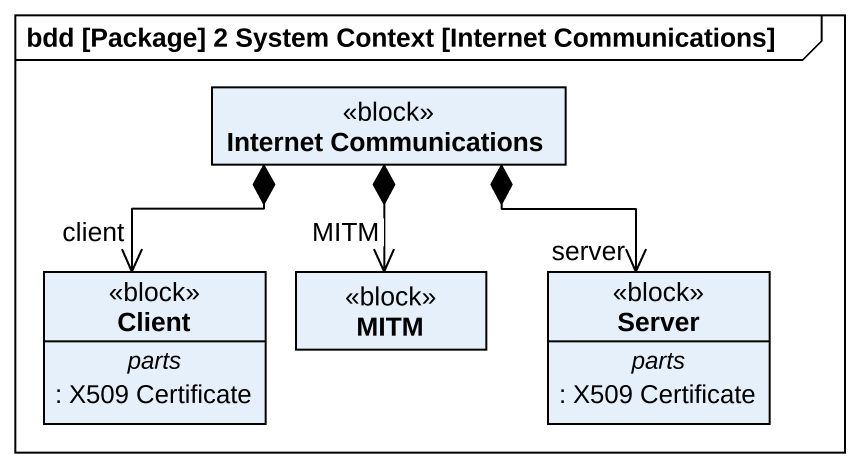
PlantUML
@startuml
mainframe bdd [Package] 2 System Context [Internet Communications]
hide circle
hide empty members
class "Internet Communications" as Internet_Communications <<block>>
class Client <<block>> {
  -- parts --
  : X509 Certificate
}
class MITM <<block>>
class Server <<block>> {
  -- parts --
  : X509 Certificate
}
Internet_Communications *--> "client" Client
Internet_Communications *--> "MITM" MITM
Internet_Communications *--> "server" Server
@enduml
